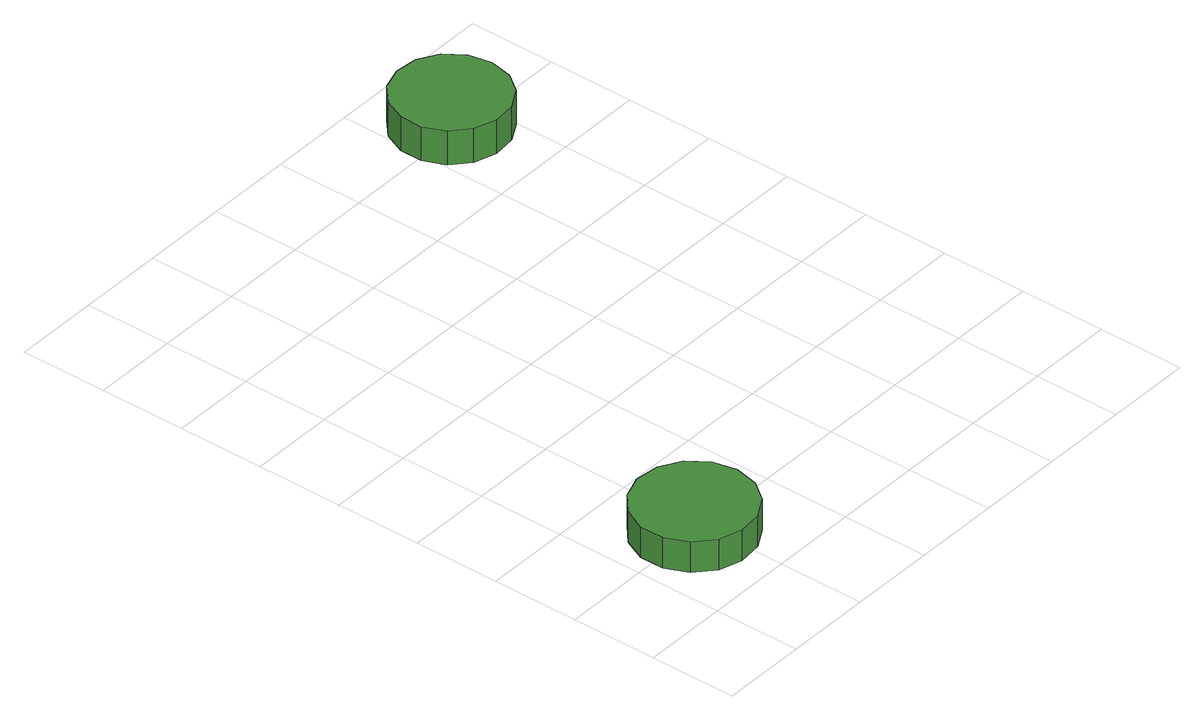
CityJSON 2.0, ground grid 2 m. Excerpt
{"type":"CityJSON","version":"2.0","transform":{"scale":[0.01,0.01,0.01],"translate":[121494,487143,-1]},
"CityObjects":{
"tree1":{"type":"SolitaryVegetationObject","attributes":{"function":"something"},"geometry":[{"type":"MultiSurface","lod":"1","boundaries":[[[0,1,2,3,4,5,6,7,8,9,10,11,12,13,14]],[[15,16,17,18,19,20,21,22,23,24,25,26,27,28,29]],[[0,29,28,1]],[[1,28,27,2]],[[2,27,26,3]],[[3,26,25,4]],[[4,25,24,5]],[[5,24,23,6]],[[6,23,22,7]],[[7,22,21,8]],[[8,21,20,9]],[[9,20,19,10]],[[10,19,18,11]],[[11,18,17,12]],[[12,17,16,13]],[[13,16,15,14]],[[14,15,29,0]]]}]},
"tree2":{"type":"SolitaryVegetationObject","attributes":{"function":"something"},"geometry":[{"type":"MultiSurface","lod":"1","boundaries":[[[30,31,32,33,34,35,36,37,38,39,40,41,42,43,44]],[[45,46,47,48,49,50,51,52,53,54,55,56,57,58,59]],[[30,59,58,31]],[[31,58,57,32]],[[32,57,56,33]],[[33,56,55,34]],[[34,55,54,35]],[[35,54,53,36]],[[36,53,52,37]],[[37,52,51,38]],[[38,51,50,39]],[[39,50,49,40]],[[40,49,48,41]],[[41,48,47,42]],[[42,47,46,43]],[[43,46,45,44]],[[44,45,59,30]]]}]}
},
"vertices":[
[310,201,137],[298,256,137],[265,301,137],[217,329,137],[161,335,137],[108,317,137],[66,280,137],[43,229,137],[43,173,137],[66,122,137],[108,84,137],[161,67,137],[217,73,137],[265,101,137],[298,146,137],[298,146,62],[265,101,62],[217,73,62],[161,67,62],[108,84,62],[66,122,62],[43,173,62],[43,229,62],[66,280,62],[108,317,62],[161,335,62],[217,329,62],[265,301,62],[298,256,62],[310,201,62],
[1040,1420,145],[1029,1472,145],[998,1515,145],[952,1542,145],[899,1547,145],[848,1531,145],[808,1495,145],[787,1446,145],[787,1393,145],[808,1344,145],[848,1309,145],[899,1292,145],[952,1298,145],[998,1324,145],[1029,1367,145],[1029,1367,62],[998,1324,62],[952,1298,62],[899,1292,62],[848,1309,62],[808,1344,62],[787,1393,62],[787,1446,62],[808,1495,62],[848,1531,62],[899,1547,62],[952,1542,62],[998,1515,62],[1029,1472,62],[1040,1420,62]
]}
